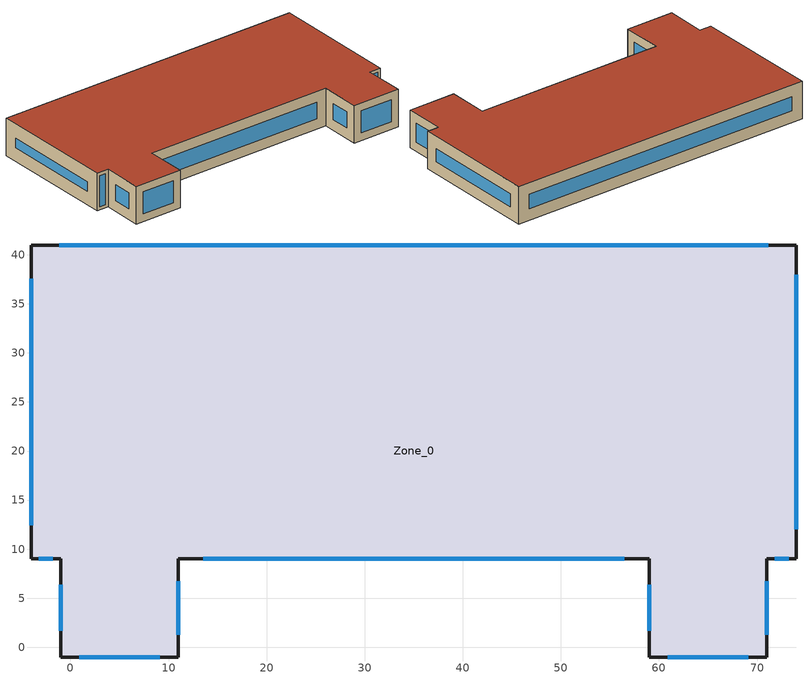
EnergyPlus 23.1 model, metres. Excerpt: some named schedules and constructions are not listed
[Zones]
Zone_0
 floor outside (90.1-2019 Nonresidential CZ 0 Exterior Floor (Mass)): 11,9 11,-1 -1,-1 -1,9 -4,9 -4,41 74,41 74,9 71,9 71,-1 59,-1 59,9 z6.95
 wall outside (90.1-2019 Nonresidential CZ 0 Exterior Wall (Mass)): 11,-1 11,9 59,9 59,-1 71,-1 71,9 74,9 74,41 -4,41 -4,9 -1,9 -1,-1 11,-1 z6.95:16.18
 window (90.1-2019 Nonresidential CZ 0 Glazing (Operable)): 11,1.26 11,6.75 / 71,1.26 71,6.75 z9.2:13.92; 0.91,-1 9.09,-1 / 60.91,-1 69.09,-1 z8.85:14.27; -1,6.35 -1,1.66 / 59,6.35 59,1.66 z9.6:13.53; -3.22,9 -1.78,9 / 71.78,9 73.22,9 z7.72:15.4; -4,37.56 -4,12.44 z10.39:12.74; 71.13,41 -1.13,41 z9.82:13.31; 74,12.03 74,37.98 z9.97:13.16; 13.55,9 56.45,9 z9.5:13.63
 roof outside (90.1-2019 Nonresidential CZ 0 Exterior Roof (Mass)): 11,9 59,9 59,-1 71,-1 71,9 74,9 74,41 -4,41 -4,9 -1,9 -1,-1 11,-1 z16.18
[Schedule:Day:Hourly]
f565ef0d-9253-4165-bc73-a4cb2191c647: Fraction, 1, 1, 1, 1, 1, 1, 1, 1, 0, 0, 0, 1, 1, 1, 1, 1, 1, 1, 0, 0, 0, 0, 0, 0
6c1591fb-b727-4a81-9c14-34e172c6d422: Fraction, 0, 0, 0, 0, 0, 1, 1, 1, 0, 0, 0, 1, 1, 1, 1, 1, 0, 0, 0, 0, 0, 0, 0, 0
e05c3134-d21a-4ef3-bb52-41a42894747b: Fraction, 1, 1, 1, 1, 1, 1, 1, 1, 1, 0, 0, 0, 0, 0, 0, 0, 0, 0, 1, 1, 1, 1, 1, 1
b1ee2b10-97b5-4a44-b33e-788c76004487: Fraction, 1, 1, 1, 1, 1, 1, 1, 1, 0, 0, 0, 1, 1, 1, 1, 0, 0, 0, 1, 1, 1, 1, 1, 1
50930d55-db45-44f3-91a0-903dfb838027: Fraction, 1, 1, 1, 1, 1, 1, 1, 0, 0, 0, 1, 1, 1, 0, 0, 0, 0, 1, 1, 1, 1, 1, 1, 1
63d45c91-9c4d-4017-aa15-b278d0a68397: Fraction, 1, 1, 1, 1, 1, 1, 1, 1, 0, 0, 1, 1, 1, 1, 1, 1, 1, 0, 0, 0, 0, 0, 0, 1
f657c37f-c7ef-4a7c-9cbf-2dbef71e2286: Fraction, 1, 1, 1, 1, 0, 1, 1, 0, 0, 0, 0, 1, 1, 1, 1, 1, 0, 0, 0, 0, 0, 0, 0, 0
654e53c9-ef5a-4d06-80de-5ed0fac30fc8: Fraction, 0, 0, 0, 0, 0, 1, 1, 1, 0, 0, 0, 0, 0, 1, 0, 0, 0, 0, 0, 0, 0, 0, 0, 0
48b8b4b8-d41b-46d4-a34d-1695013192bd: Fraction, 1, 1, 1, 1, 1, 1, 1, 1, 0, 0, 1, 1, 1, 1, 0, 0, 0, 0, 0, 0, 0, 0, 0, 0
48933bec-7440-4121-9e30-bd61c2ea299a: Fraction, 0, 0, 0, 0, 0, 0, 0, 1, 0, 0, 0, 0, 0, 1, 0, 0, 0, 0, 0, 0, 0, 0, 1, 1
68e70384-e45b-43a9-a079-12ac8a6078dc: Fraction, 1, 1, 1, 1, 1, 1, 1, 1, 0, 0, 0, 1, 0, 0, 0, 0, 0, 0, 0, 0, 0, 1, 1, 1
1c3dd54f-93cb-46f4-bc3f-609e5d2ec35d: Fraction, 1, 1, 1, 1, 1, 1, 1, 1, 0, 0, 0, 0, 1, 1, 1, 0, 0, 0, 0, 0, 0, 0, 1, 1
3a6d8784-3179-4155-895d-84ddcc08dbb9: Fraction, 1, 1, 1, 1, 1, 1, 1, 1, 1, 0, 0, 0, 0, 0, 0, 0, 1, 1, 1, 1, 1, 1, 1, 1
504f58b6-d343-4186-a10d-8c975ae2f8c8: Fraction, 1, 1, 1, 1, 1, 1, 1, 1, 1, 0, 0, 0, 1, 1, 0, 0, 0, 0, 0, 1, 1, 1, 1, 1
d4260209-2d91-4df1-a361-eb3107c834e3: Fraction, 1, 1, 1, 1, 1, 1, 1, 1, 0, 1, 0, 0, 1, 1, 1, 1, 1, 1, 1, 1, 1, 1, 1, 1
19440789-3629-44ff-87df-2e18e409075d: Fraction, 1, 1, 1, 1, 1, 1, 1, 1, 0, 0, 1, 0, 0, 0, 0, 0, 0, 0, 1, 1, 1, 1, 1, 1
d2bf6ee1-a8dd-43f7-8c15-5982fb35d272: Fraction, 1, 1, 1, 1, 1, 1, 1, 1, 1, 0, 0, 0, 0, 1, 0, 0, 0, 0, 1, 1, 1, 1, 1, 1
c218dcd6-5607-4057-8269-96d78ea22802: Fraction, 1, 1, 1, 1, 1, 1, 1, 1, 1, 0, 0, 0, 1, 0, 0, 0, 0, 0, 0, 0, 0, 0, 0, 1
3250dd1b-671d-4a4b-93b5-5393de1d9873: Fraction, 1, 1, 1, 1, 1, 1, 1, 1, 1, 0, 0, 0, 1, 1, 1, 1, 0, 1, 1, 1, 1, 1, 1, 1
bbff190a-ece2-46e7-8212-9ff89c787a26: Fraction, 1, 1, 1, 1, 1, 1, 1, 1, 0, 0, 1, 1, 0, 0, 0, 0, 1, 1, 1, 1, 1, 1, 1, 1
8b29c401-e019-4859-a822-09ba5c01e809: Fraction, 1, 1, 1, 1, 1, 1, 1, 1, 0, 0, 0, 0, 1, 1, 1, 1, 1, 1, 1, 1, 1, 1, 1, 1
0cc2b307-3a21-4faa-bac9-05ff1de2b025: Fraction, 1, 1, 1, 1, 1, 1, 1, 1, 0, 0, 0, 0, 0, 0, 0, 1, 1, 1, 1, 1, 1, 1, 1, 1
2504db4d-ec47-4976-b26e-b92718e11252: Fraction, 1, 1, 1, 1, 1, 1, 1, 1, 1, 1, 1, 1, 1, 1, 1, 0, 0, 0, 1, 1, 1, 1, 1, 1
78409a4d-393c-4917-8049-f13367a14704: Fraction, 1, 1, 1, 1, 1, 1, 1, 1, 0, 1, 1, 1, 1, 1, 1, 1, 1, 1, 1, 1, 1, 1, 1, 1
c6258021-eae8-48db-b084-f2208accb020: Fraction, 1, 1, 1, 1, 1, 1, 1, 1, 1, 0, 0, 0, 0, 0, 0, 0, 1, 1, 0, 0, 0, 0, 1, 1
4131041f-0297-4f97-a267-eae92f846812: Fraction, 1, 1, 1, 1, 1, 1, 1, 1, 1, 0, 0, 0, 0, 0, 0, 0, 0, 0, 0, 1, 1, 1, 1, 1
cb74fe1c-3b85-4206-a976-94d5104ca68f: Fraction, 1, 1, 1, 1, 1, 1, 1, 0, 0, 0, 1, 1, 1, 1, 1, 1, 1, 0, 0, 0, 0, 0, 0, 0
7f9db774-8451-4b08-96f6-c676d16d3e27: Fraction, 0, 1, 1, 1, 1, 1, 1, 1, 0, 0, 1, 0, 1, 1, 1, 0, 0, 0, 0, 0, 0, 0, 0, 1
aa50f429-5ad5-49ca-86a0-6c958af6f07e: Fraction, 1, 1, 1, 1, 1, 1, 1, 1, 0, 0, 0, 1, 1, 1, 0, 0, 0, 1, 1, 1, 1, 1, 1, 1
938641ea-acc0-4fed-a776-22709397ec07: Fraction, 1, 1, 1, 1, 1, 1, 1, 1, 1, 0, 0, 0, 0, 0, 0, 0, 0, 0, 0, 0, 0, 1, 1, 1
2e0fd5a5-5db0-41ab-a151-34737b4fe66c: Fraction, 1, 1, 1, 1, 1, 1, 1, 1, 0, 0, 1, 1, 1, 1, 1, 1, 1, 1, 0, 0, 0, 0, 1, 1
c00d6d8d-1cd0-4d95-81cd-4990dc3a5f61: Fraction, 1, 1, 1, 1, 1, 1, 1, 1, 0, 0, 1, 0, 0, 0, 1, 1, 1, 1, 1, 1, 1, 1, 1, 1
11229d85-04fb-4c86-a026-cd918e5b6661: Fraction, 1, 1, 1, 1, 1, 1, 1, 1, 0, 0, 0, 0, 0, 0, 0, 0, 0, 1, 1, 1, 1, 1, 1, 1
c3b8f4d7-17ac-4835-9c22-2c8b433126d6: Fraction, 1, 1, 1, 1, 1, 1, 1, 1, 0, 0, 0, 1, 1, 0, 0, 0, 0, 0, 0, 0, 1, 1, 1, 1
6ac5004c-a196-4247-b586-3d45074b7989: Fraction, 1, 1, 1, 1, 1, 1, 1, 1, 0, 0, 1, 1, 1, 1, 0, 0, 1, 0, 0, 0, 0, 1, 1, 1
27d45de7-f747-4f20-9f79-406185338a7f: Fraction, 1, 1, 1, 1, 1, 1, 1, 1, 1, 0, 1, 1, 1, 1, 1, 1, 1, 0, 0, 0, 0, 0, 1, 1
da86e085-9df2-4bee-84fc-3ce7d9ffb846: Fraction, 1, 1, 1, 1, 1, 1, 1, 1, 0, 0, 1, 1, 1, 0, 1, 1, 0, 0, 1, 1, 1, 1, 1, 1
2786eb92-8934-431e-96ec-ae64fd514237: Fraction, 1, 1, 1, 1, 1, 1, 1, 1, 1, 0, 0, 0, 0, 1, 0, 0, 0, 0, 0, 0, 0, 1, 1, 1
655595ec-4dd7-4b84-91c5-c3bfafc02284: Fraction, 1, 1, 1, 1, 1, 1, 1, 1, 0, 0, 0, 1, 1, 1, 1, 0, 0, 0, 0, 0, 0, 0, 0, 0
77c16da8-82f2-47f0-a2a2-ea2e37a7fcfc: Fraction, 0, 1, 1, 1, 1, 1, 1, 0, 0, 0, 1, 1, 1, 1, 0, 0, 0, 0, 0, 0, 1, 1, 1, 0
1483aefd-79f3-48a4-8e43-a939b51c9838: Fraction, 0, 0, 0, 0, 0, 0, 0, 0, 0, 0, 0, 1, 1, 0, 0, 1, 0, 0, 0, 0, 0, 0, 0, 0
7ef22f0f-6daf-4f42-99bf-2f445c7cde06: Fraction, 0, 0, 0, 0, 0, 0, 0, 0, 0, 0, 0, 1, 1, 1, 1, 0, 0, 0, 0, 0, 0, 0, 0, 0
df26f97d-4f34-4c8e-a4db-2e43b0892dfe: Fraction, 0, 0, 0, 0, 0, 0, 0, 0, 0, 0, 0, 1, 0, 0, 0, 0, 0, 0, 0, 0, 0, 0, 0, 0
04df078a-cda5-4c5e-aae5-b2551022b4eb: Fraction, 0, 0, 0, 0, 1, 0, 0, 0, 0, 0, 0, 1, 1, 1, 0, 0, 0, 0, 0, 0, 0, 0, 0, 0
b62502ca-4a37-420b-9573-f6bc377d5974: Fraction, 0, 0, 0, 0, 1, 0, 0, 0, 0, 0, 0, 1, 1, 1, 0, 1, 1, 1, 0, 0, 1, 1, 1, 1
1d55378b-a2f4-42ca-bc12-12f46c76febd: Fraction, 1, 1, 1, 1, 1, 1, 1, 1, 1, 1, 1, 1, 1, 1, 1, 1, 1, 1, 1, 1, 1, 1, 1, 1
c43ecd7d-27f3-4ffc-be0f-15d210856ab8: Fraction, 1, 1, 1, 0, 1, 1, 1, 1, 0, 1, 1, 1, 1, 1, 1, 1, 1, 1, 1, 1, 1, 1, 1, 1
4bfb4317-c0ea-4b0b-b6e4-5729b852dd9a: Fraction, 1, 1, 1, 1, 1, 1, 1, 1, 1, 0, 0, 0, 1, 1, 0, 0, 1, 1, 1, 1, 1, 1, 1, 1
38593f82-68d5-4829-94be-4ac79cc60b94: Fraction, 1, 1, 1, 1, 1, 1, 1, 1, 1, 0, 0, 1, 1, 0, 1, 0, 1, 1, 0, 1, 0, 0, 1, 0
ab8a180e-f3e3-41bd-8f08-044e31e0a6f8: Fraction, 0, 1, 1, 1, 1, 1, 1, 1, 1, 1, 1, 1, 1, 0, 0, 0, 0, 0, 0, 0, 1, 1, 1, 1
8ab7a43f-b02c-4e69-828e-4f760e91d917: Fraction, 1, 1, 1, 1, 1, 1, 1, 1, 1, 1, 1, 1, 0, 0, 0, 0, 0, 0, 0, 1, 1, 1, 1, 1
7baed07a-c11f-434f-9979-b0c2a931f68a: Fraction, 1, 1, 1, 1, 1, 1, 1, 1, 1, 1, 1, 1, 1, 1, 0, 1, 1, 1, 0, 1, 1, 1, 1, 1
29904455-7e7b-40e4-be42-695b9cf15f73: Fraction, 1, 1, 1, 1, 1, 1, 1, 1, 1, 0, 0, 0, 0, 0, 0, 0, 0, 0, 0, 0, 1, 1, 1, 1
209a7dd6-4d9f-465b-8b3a-2124965d70c5: Fraction, 1, 1, 1, 1, 1, 1, 1, 1, 0, 0, 0, 0, 1, 1, 1, 1, 0, 0, 0, 0, 0, 0, 1, 0
03f189da-97e3-44e6-a6cf-ea58238a3add: Fraction, 1, 1, 1, 1, 1, 1, 1, 1, 1, 1, 0, 1, 1, 1, 1, 0, 0, 0, 0, 0, 1, 1, 1, 0
ebd8c654-3b48-4cc6-b770-0960c1f197a6: Fraction, 1, 1, 1, 1, 1, 1, 1, 1, 1, 0, 0, 0, 0, 1, 1, 1, 1, 1, 1, 1, 1, 1, 1, 1
fea2679e-cf44-4f4d-9168-a968c51935f4: Fraction, 1, 1, 1, 1, 1, 1, 1, 1, 1, 1, 0, 0, 0, 0, 0, 0, 0, 1, 0, 1, 1, 1, 1, 1
f1a59f8d-f1ec-4673-9b1e-6ef71abbf46f: Fraction, 1, 1, 1, 1, 1, 1, 1, 1, 0, 0, 0, 0, 0, 0, 0, 0, 0, 0, 0, 1, 1, 1, 1, 1
59f0f821-665a-4980-8e26-d804a8d5a8b7: Fraction, 1, 1, 1, 1, 1, 1, 1, 1, 0, 0, 0, 0, 1, 0, 1, 0, 1, 1, 1, 1, 0, 1, 1, 1
dce8091e-2065-4c2a-9973-95f36cc3e64a: Fraction, 1, 1, 1, 1, 1, 1, 1, 1, 0, 0, 0, 0, 1, 0, 0, 0, 0, 0, 0, 0, 0, 1, 1, 1
4ca53073-5e29-49fc-bc9f-4a5ac59f5b40: Fraction, 1, 1, 1, 1, 1, 1, 1, 1, 0, 0, 0, 1, 0, 1, 1, 0, 0, 0, 0, 0, 0, 0, 0, 1
1a0e4da1-3949-4a59-9020-06c0ac6a1a0c: Fraction, 1, 1, 0, 0, 1, 1, 0, 1, 0, 0, 0, 0, 1, 0, 0, 0, 0, 0, 0, 0, 0, 0, 0, 0
e7e16da7-1b97-42f7-b773-c0f2fe0e1614: Fraction, 0, 0, 1, 0, 0, 0, 1, 0, 0, 0, 0, 0, 0, 1, 1, 0, 0, 0, 0, 0, 0, 0, 0, 0
a9f1628c-6bdf-4065-9975-a57586c03405: Fraction, 0, 0, 0, 0, 0, 0, 0, 0, 0, 0, 0, 1, 1, 1, 1, 1, 0, 0, 0, 0, 0, 0, 1, 0
3dbe557a-a343-40eb-86f2-1cbf2b142bdd: Fraction, 1, 1, 0, 0, 1, 0, 0, 1, 0, 0, 0, 1, 1, 1, 1, 0, 0, 0, 0, 0, 0, 0, 0, 0
9c5fbf29-0cae-42d3-b768-cd588aed6242: Fraction, 0, 1, 0, 1, 1, 1, 1, 1, 0, 0, 0, 1, 1, 1, 1, 1, 0, 0, 0, 0, 0, 0, 0, 0
e8776a0b-baa5-47ef-9a8f-34cf1cef9b70: Fraction, 0, 1, 1, 1, 1, 1, 1, 1, 0, 0, 0, 0, 1, 1, 1, 1, 0, 0, 0, 0, 0, 0, 0, 0
124d2533-4843-412c-93cd-649029f52cb8: Fraction, 0, 0, 0, 1, 1, 0, 0, 1, 0, 0, 0, 1, 1, 1, 1, 1, 0, 0, 0, 0, 0, 0, 0, 0
ca6791fe-bffd-4690-85aa-bd1985264cc3: Fraction, 0, 1, 1, 1, 1, 0, 0, 1, 0, 0, 0, 0, 0, 0, 0, 0, 0, 0, 0, 0, 0, 0, 1, 1
1b226174-1cf4-4f4f-a8ed-c07eb03c063f: Fraction, 0, 0, 0, 0, 0, 0, 0, 0, 1, 1, 1, 0, 0, 0, 0, 0, 0, 0, 1, 1, 1, 1, 1, 1
e91ab2f4-8ba7-4314-8082-44f61afa22a1: Fraction, 1, 1, 1, 1, 1, 1, 1, 1, 1, 1, 0, 0, 0, 0, 0, 0, 0, 0, 1, 1, 1, 1, 1, 1
a859894a-9f59-430b-bb74-f2d337386694: Fraction, 1, 1, 1, 1, 1, 1, 1, 1, 1, 1, 1, 1, 0, 0, 0, 0, 0, 0, 1, 1, 1, 1, 1, 1
4a9a05c5-7749-46f0-96c6-7aae07c165dd: Fraction, 1, 1, 1, 0, 0, 0, 0, 0, 1, 1, 0, 0, 0, 0, 0, 0, 0, 1, 1, 1, 1, 1, 1, 1
376d1ea5-d99b-48f5-b595-463ad1defb16: Fraction, 0, 0, 0, 0, 1, 1, 1, 1, 1, 1, 1, 0, 0, 1, 0, 0, 0, 0, 0, 1, 1, 1, 1, 1
2624f231-bdd4-45cc-a4a0-21ce9ea56b05: Fraction, 1, 1, 1, 1, 0, 0, 0, 0, 0, 1, 0, 0, 0, 1, 0, 0, 0, 1, 1, 1, 1, 1, 1, 1
98e84a07-8b86-49fa-adc5-8a7f99758831: Fraction, 1, 0, 0, 0, 0, 0, 0, 0, 1, 1, 1, 0, 0, 0, 0, 0, 1, 1, 1, 1, 1, 1, 1, 1
4136352a-8452-484a-ac7d-f84dacfa61e6: Fraction, 1, 1, 1, 1, 1, 1, 1, 1, 1, 1, 1, 0, 0, 1, 0, 0, 0, 0, 1, 1, 1, 1, 1, 1
853779ea-5622-4120-b682-67f075836bf8: Fraction, 1, 1, 1, 1, 1, 1, 1, 1, 1, 0, 1, 0, 0, 0, 0, 0, 0, 0, 1, 1, 1, 1, 1, 1
19b33699-5764-4346-99ce-e98103927869: Fraction, 1, 1, 1, 1, 1, 1, 1, 1, 1, 1, 0, 0, 0, 1, 0, 0, 0, 0, 1, 1, 1, 1, 1, 1
a72947f7-e7fb-4bac-9412-f72938c55d15: Fraction, 1, 1, 1, 1, 1, 1, 0, 0, 0, 1, 0, 1, 1, 1, 1, 1, 1, 1, 1, 0, 1, 1, 1, 1
4a47ef3f-cb01-4b34-8547-28d638bab781: Fraction, 0, 1, 1, 1, 0, 1, 1, 1, 1, 1, 0, 0, 1, 0, 0, 0, 0, 1, 1, 1, 1, 1, 1, 1
b0cf977b-beb6-4efa-ab09-a262d205d9e3: Fraction, 1, 1, 1, 1, 1, 1, 1, 1, 1, 0, 0, 0, 1, 1, 0, 0, 0, 0, 1, 1, 1, 1, 1, 1
682c5072-94e8-4d20-862e-e77052b93b76: Fraction, 1, 1, 1, 1, 1, 1, 1, 1, 1, 0, 0, 0, 1, 1, 0, 0, 0, 1, 1, 1, 1, 1, 1, 1
bfe68927-2357-455c-9fd6-5789b7e85162: Fraction, 1, 1, 1, 1, 0, 1, 1, 1, 1, 1, 0, 0, 0, 0, 0, 0, 0, 0, 1, 1, 1, 1, 0, 1
560d3eb1-2346-46b6-9c11-b66ba861b168: Fraction, 1, 0, 0, 0, 0, 0, 0, 1, 1, 1, 0, 0, 0, 1, 1, 1, 1, 1, 0, 0, 0, 0, 0, 0
fb92ba7b-aa69-40e3-8132-2c7a21ed3d0d: Fraction, 0, 0, 0, 0, 0, 0, 1, 1, 1, 1, 0, 0, 0, 1, 0, 0, 0, 0, 1, 1, 1, 1, 1, 1
b03f99d6-e8b0-41ad-97ef-c99f6c80a863: Fraction, 1, 0, 0, 0, 0, 0, 0, 0, 1, 1, 1, 1, 1, 1, 0, 0, 1, 1, 1, 1, 1, 1, 1, 1
edfc1b81-1e64-4bf5-bb76-aecfe56937f5: Fraction, 0, 1, 0, 0, 0, 0, 0, 0, 1, 1, 0, 0, 0, 0, 0, 0, 0, 0, 0, 0, 0, 0, 0, 0
a3f4d6c6-a3f0-4c2a-81ce-99076cbfa969: Fraction, 0, 0, 0, 0, 0, 0, 0, 0, 0, 0, 1, 1, 0, 1, 1, 1, 1, 1, 1, 1, 1, 1, 1, 0
f51e4858-cd65-44a1-a940-04fa2a1aac29: Fraction, 0, 0, 0, 0, 0, 0, 0, 0, 1, 1, 1, 1, 1, 1, 0, 0, 1, 1, 1, 1, 0, 1, 1, 0
a971a549-d234-485d-8b65-032e4a779263: Fraction, 0, 0, 0, 0, 0, 0, 0, 0, 1, 1, 1, 1, 1, 1, 0, 0, 1, 1, 1, 1, 1, 1, 1, 1
660ed584-0a56-45c7-bd07-30e6ff59a055: Fraction, 1, 0, 1, 0, 0, 0, 0, 0, 1, 1, 1, 0, 0, 0, 1, 1, 1, 1, 1, 1, 1, 1, 1, 1
83deb8c1-66e2-4ca4-9bf9-2092dcf5486d: Fraction, 1, 0, 0, 0, 0, 0, 0, 0, 0, 1, 1, 0, 0, 0, 0, 0, 0, 1, 1, 1, 1, 1, 1, 1
bc6d52d0-2840-4034-9e92-61b43c8a65ff: Fraction, 1, 1, 1, 0, 0, 0, 0, 0, 1, 1, 1, 0, 0, 0, 0, 0, 0, 0, 0, 1, 1, 1, 1, 1
52146f1a-e052-4936-ba61-482911509776: Fraction, 1, 1, 1, 0, 0, 0, 0, 0, 1, 1, 0, 0, 0, 1, 0, 0, 0, 1, 0, 0, 0, 0, 0, 0
a03d0766-f722-4938-926b-dd60e6b40553: Fraction, 0, 1, 0, 0, 0, 0, 0, 0, 1, 1, 1, 1, 0, 1, 0, 1, 1, 1, 1, 1, 1, 1, 1, 1
4d3044ee-e6a8-46f8-ae34-d3a2a5be2730: Fraction, 1, 1, 1, 1, 1, 1, 1, 1, 1, 1, 1, 1, 1, 0, 0, 0, 1, 1, 1, 1, 1, 1, 1, 1
eeec1e21-e823-40fe-ae99-66617976115f: Fraction, 1, 1, 1, 1, 0, 1, 1, 1, 1, 1, 1, 0, 0, 0, 0, 0, 0, 1, 1, 1, 1, 1, 1, 1
59a1056e-86a5-4484-9fc3-a1858e971446: Fraction, 1, 1, 1, 1, 0, 1, 1, 1, 1, 0, 0, 1, 1, 0, 0, 0, 0, 0, 0, 0, 0, 0, 0, 0
60020448-7e8a-4ebe-830f-6cff8c5a238c: Fraction, 0, 0, 0, 0, 0, 0, 0, 0, 0, 1, 1, 0, 1, 0, 0, 0, 0, 0, 0, 1, 1, 1, 1, 0
55cdb07f-0d32-4201-a959-6c3436e8f111: Fraction, 0, 0, 0, 0, 0, 0, 0, 0, 1, 1, 1, 1, 1, 1, 0, 0, 0, 1, 1, 1, 1, 1, 1, 1
014c0ebd-4974-4dcf-bc1f-519e80afef59: Fraction, 1, 1, 0, 1, 1, 1, 1, 0, 1, 1, 1, 1, 1, 0, 0, 0, 0, 1, 1, 1, 1, 1, 0, 1
7696fcff-17ca-4f66-b70a-67848673c8aa: Fraction, 1, 1, 0, 0, 0, 0, 0, 0, 1, 1, 1, 0, 0, 0, 0, 0, 0, 0, 1, 1, 1, 1, 1, 1
f4ea0c3e-0bd9-4df8-b921-41f368c5834e: Fraction, 1, 1, 0, 0, 0, 0, 0, 0, 1, 1, 0, 0, 0, 0, 0, 0, 0, 0, 0, 1, 1, 1, 1, 1
68c3fd38-7719-4f05-9de7-3bd1f8f9f59d: Fraction, 1, 1, 0, 0, 0, 0, 0, 0, 1, 0, 0, 0, 0, 0, 0, 0, 0, 0, 1, 1, 1, 1, 1, 1
c1158761-9150-4a98-baf7-fd3cc4000713: Fraction, 1, 1, 0, 0, 0, 0, 0, 0, 1, 1, 0, 0, 0, 0, 0, 0, 0, 0, 1, 1, 1, 1, 1, 1
b2dce1fc-bb2c-4d36-9fdc-703dfc7bf668: Fraction, 1, 1, 0, 0, 0, 0, 0, 0, 1, 0, 1, 0, 0, 0, 0, 0, 0, 0, 1, 1, 1, 1, 1, 1
97875cf7-66a3-43de-883c-b9d30648450f: Fraction, 1, 1, 1, 1, 1, 1, 1, 1, 1, 1, 1, 0, 0, 0, 0, 0, 0, 0, 1, 1, 1, 1, 1, 1
53c7612a-0712-474b-b3a6-5e3abaf94155: Fraction, 1, 1, 1, 1, 1, 1, 1, 1, 1, 0, 0, 0, 0, 0, 0, 0, 0, 1, 1, 1, 1, 1, 1, 1
2fd17a55-6890-4c8c-84d5-3d394285bdfd: Fraction, 1, 0, 0, 0, 0, 0, 0, 0, 0, 0, 0, 0, 1, 1, 1, 0, 0, 1, 1, 1, 1, 1, 1, 1
cd62df88-1afb-44fa-ab20-428688e09831: Fraction, 1, 0, 1, 0, 0, 0, 0, 0, 0, 1, 1, 1, 0, 0, 0, 0, 0, 1, 1, 1, 1, 1, 1, 0
eb702e26-5355-4c9e-afc2-243d1086503c: Fraction, 1, 1, 1, 0, 0, 0, 1, 0, 1, 1, 1, 0, 1, 1, 1, 1, 1, 1, 1, 1, 1, 1, 1, 1
c277c223-b9f0-4f8c-b77f-87463e9ff1e5: Fraction, 0, 0, 0, 0, 0, 0, 0, 0, 1, 1, 1, 0, 0, 1, 1, 1, 1, 1, 1, 1, 1, 1, 1, 1
564efc61-ccf3-41ff-a5d3-d164ed0b1643: Fraction, 1, 1, 1, 1, 1, 1, 0, 0, 1, 1, 1, 1, 0, 0, 0, 1, 1, 1, 1, 1, 1, 1, 1, 1
4ca40232-d0fd-4881-8896-5dee96181782: Fraction, 1, 1, 0, 0, 0, 0, 0, 0, 1, 1, 1, 1, 0, 0, 0, 0, 1, 1, 1, 1, 1, 1, 1, 1
306e1546-afd0-467f-8ab6-a751e8eb70ec: Fraction, 1, 1, 1, 0, 0, 0, 1, 1, 1, 1, 1, 0, 0, 0, 0, 0, 0, 0, 1, 1, 1, 1, 1, 1
5c993010-9ba3-4e45-972a-9b28ca24b82d: Fraction, 1, 1, 1, 0, 0, 0, 1, 1, 1, 1, 0, 0, 0, 0, 0, 0, 0, 0, 0, 1, 1, 1, 1, 1
b5f13041-5f3e-44e0-8dd5-d4ff37b9df3b: Fraction, 1, 1, 1, 1, 1, 0, 0, 1, 1, 1, 1, 1, 1, 1, 1, 1, 1, 1, 1, 1, 1, 1, 1, 1
cfa7ff62-b8a4-4685-8d4f-43aeb83a528c: Fraction, 1, 1, 1, 1, 1, 1, 1, 1, 1, 1, 1, 1, 0, 1, 0, 0, 0, 0, 1, 1, 1, 1, 1, 1
6ee471dc-f2f2-48d9-b680-43d615e3b505: Fraction, 1, 1, 1, 1, 1, 0, 0, 0, 1, 1, 1, 0, 0, 0, 0, 0, 1, 1, 1, 1, 1, 1, 1, 1
c2ceb722-7b07-472b-9c5d-8ddede5b1cdf: Fraction, 1, 1, 1, 1, 1, 1, 1, 1, 1, 0, 1, 0, 0, 0, 1, 0, 1, 1, 1, 1, 1, 1, 1, 1
ed74415e-5c60-40a8-a0f0-d83b7d253a1a: Fraction, 1, 1, 1, 1, 0, 1, 0, 1, 1, 1, 0, 0, 0, 1, 0, 0, 0, 1, 1, 1, 0, 0, 0, 0
c89737a9-77f1-4ee4-83d4-f9a37971aaed: Fraction, 0, 0, 1, 1, 0, 0, 0, 0, 1, 1, 1, 1, 1, 1, 1, 1, 1, 1, 1, 1, 1, 1, 1, 1
7e1cf4b9-9225-475a-8b48-e5e563289a99: Fraction, 1, 1, 1, 1, 1, 0, 1, 0, 1, 1, 1, 0, 0, 0, 0, 0, 1, 1, 1, 0, 0, 0, 0, 0
7aff3b41-ae39-4abb-915a-faf5473e55ff: Fraction, 0, 0, 0, 1, 1, 0, 0, 0, 1, 1, 1, 1, 1, 1, 1, 1, 1, 1, 1, 1, 1, 1, 1, 1
2d8f3573-0faf-4683-a431-3177b0a1b300: Fraction, 1, 1, 1, 1, 0, 1, 0, 0, 0, 1, 1, 1, 0, 1, 1, 1, 1, 1, 1, 1, 1, 1, 1, 1
85731609-9e8c-4dbe-afbf-389a150abf4b: Fraction, 1, 1, 1, 0, 1, 1, 1, 1, 1, 1, 1, 0, 0, 1, 0, 0, 1, 0, 1, 1, 1, 1, 1, 1
7985ee90-d46c-4a37-b679-70b0a9e8f1c3: Fraction, 1, 1, 1, 1, 1, 1, 1, 1, 1, 1, 1, 0, 0, 1, 1, 1, 1, 1, 1, 1, 1, 1, 1, 0
03769da2-1e28-4970-bb96-b90db4ab8d8d: Fraction, 0, 1, 0, 0, 0, 0, 0, 0, 1, 1, 1, 0, 0, 0, 0, 0, 1, 1, 1, 1, 1, 1, 1, 1
c2cab016-fa3c-41ac-bd8d-3cacf7ea332a: Fraction, 1, 0, 0, 0, 0, 0, 0, 0, 1, 1, 0, 1, 1, 1, 0, 1, 1, 1, 1, 1, 0, 0, 0, 0
2acc76d4-bb3a-409b-ae13-9ef7f78a7962: Fraction, 0, 0, 0, 1, 0, 1, 1, 1, 1, 1, 1, 1, 0, 0, 0, 0, 1, 0, 1, 1, 1, 1, 1, 1
113ce883-fbef-4164-8d23-23ba3054d300: Fraction, 1, 1, 1, 1, 1, 1, 0, 0, 1, 1, 1, 0, 0, 1, 1, 1, 1, 1, 1, 1, 1, 1, 1, 1
55f8eb47-4238-4a91-8bd7-2a9bad35dbf7: Fraction, 1, 0, 0, 0, 0, 0, 1, 0, 0, 0, 0, 1, 1, 1, 1, 1, 1, 1, 1, 1, 1, 1, 1, 1
[Schedule:Week:Daily]
CoolAvail_Zone_0_42: 50930d55-db45-44f3-91a0-903dfb838027, 63d45c91-9c4d-4017-aa15-b278d0a68397, f657c37f-c7ef-4a7c-9cbf-2dbef71e2286, 654e53c9-ef5a-4d06-80de-5ed0fac30fc8, 48b8b4b8-d41b-46d4-a34d-1695013192bd, 48933bec-7440-4121-9e30-bd61c2ea299a, 68e70384-e45b-43a9-a079-12ac8a6078dc, 50930d55-db45-44f3-91a0-903dfb838027, 50930d55-db45-44f3-91a0-903dfb838027, 50930d55-db45-44f3-91a0-903dfb838027, 50930d55-db45-44f3-91a0-903dfb838027, 50930d55-db45-44f3-91a0-903dfb838027
CoolAvail_Zone_0_43: 1c3dd54f-93cb-46f4-bc3f-609e5d2ec35d, 3a6d8784-3179-4155-895d-84ddcc08dbb9, 504f58b6-d343-4186-a10d-8c975ae2f8c8, d4260209-2d91-4df1-a361-eb3107c834e3, 19440789-3629-44ff-87df-2e18e409075d, d2bf6ee1-a8dd-43f7-8c15-5982fb35d272, c218dcd6-5607-4057-8269-96d78ea22802, 1c3dd54f-93cb-46f4-bc3f-609e5d2ec35d, 1c3dd54f-93cb-46f4-bc3f-609e5d2ec35d, 1c3dd54f-93cb-46f4-bc3f-609e5d2ec35d, 1c3dd54f-93cb-46f4-bc3f-609e5d2ec35d, 1c3dd54f-93cb-46f4-bc3f-609e5d2ec35d
CoolAvail_Zone_0_44: 3250dd1b-671d-4a4b-93b5-5393de1d9873, bbff190a-ece2-46e7-8212-9ff89c787a26, 8b29c401-e019-4859-a822-09ba5c01e809, 0cc2b307-3a21-4faa-bac9-05ff1de2b025, 2504db4d-ec47-4976-b26e-b92718e11252, 78409a4d-393c-4917-8049-f13367a14704, c6258021-eae8-48db-b084-f2208accb020, 3250dd1b-671d-4a4b-93b5-5393de1d9873, 3250dd1b-671d-4a4b-93b5-5393de1d9873, 3250dd1b-671d-4a4b-93b5-5393de1d9873, 3250dd1b-671d-4a4b-93b5-5393de1d9873, 3250dd1b-671d-4a4b-93b5-5393de1d9873
CoolAvail_Zone_0_45: 4131041f-0297-4f97-a267-eae92f846812, f565ef0d-9253-4165-bc73-a4cb2191c647, cb74fe1c-3b85-4206-a976-94d5104ca68f, 7f9db774-8451-4b08-96f6-c676d16d3e27, e05c3134-d21a-4ef3-bb52-41a42894747b, aa50f429-5ad5-49ca-86a0-6c958af6f07e, 4131041f-0297-4f97-a267-eae92f846812, 4131041f-0297-4f97-a267-eae92f846812, 4131041f-0297-4f97-a267-eae92f846812, 4131041f-0297-4f97-a267-eae92f846812, 4131041f-0297-4f97-a267-eae92f846812, 4131041f-0297-4f97-a267-eae92f846812
CoolAvail_Zone_0_46: 938641ea-acc0-4fed-a776-22709397ec07, 63d45c91-9c4d-4017-aa15-b278d0a68397, 2e0fd5a5-5db0-41ab-a151-34737b4fe66c, c00d6d8d-1cd0-4d95-81cd-4990dc3a5f61, 11229d85-04fb-4c86-a026-cd918e5b6661, c3b8f4d7-17ac-4835-9c22-2c8b433126d6, 6ac5004c-a196-4247-b586-3d45074b7989, 938641ea-acc0-4fed-a776-22709397ec07, 938641ea-acc0-4fed-a776-22709397ec07, 938641ea-acc0-4fed-a776-22709397ec07, 938641ea-acc0-4fed-a776-22709397ec07, 938641ea-acc0-4fed-a776-22709397ec07
CoolAvail_Zone_0_47: 27d45de7-f747-4f20-9f79-406185338a7f, da86e085-9df2-4bee-84fc-3ce7d9ffb846, 2786eb92-8934-431e-96ec-ae64fd514237, 655595ec-4dd7-4b84-91c5-c3bfafc02284, 77c16da8-82f2-47f0-a2a2-ea2e37a7fcfc, 1483aefd-79f3-48a4-8e43-a939b51c9838, 7ef22f0f-6daf-4f42-99bf-2f445c7cde06, 27d45de7-f747-4f20-9f79-406185338a7f, 27d45de7-f747-4f20-9f79-406185338a7f, 27d45de7-f747-4f20-9f79-406185338a7f, 27d45de7-f747-4f20-9f79-406185338a7f, 27d45de7-f747-4f20-9f79-406185338a7f
CoolAvail_Zone_0_48: df26f97d-4f34-4c8e-a4db-2e43b0892dfe, 04df078a-cda5-4c5e-aae5-b2551022b4eb, b62502ca-4a37-420b-9573-f6bc377d5974, 1d55378b-a2f4-42ca-bc12-12f46c76febd, c43ecd7d-27f3-4ffc-be0f-15d210856ab8, 4bfb4317-c0ea-4b0b-b6e4-5729b852dd9a, 38593f82-68d5-4829-94be-4ac79cc60b94, df26f97d-4f34-4c8e-a4db-2e43b0892dfe, df26f97d-4f34-4c8e-a4db-2e43b0892dfe, df26f97d-4f34-4c8e-a4db-2e43b0892dfe, df26f97d-4f34-4c8e-a4db-2e43b0892dfe, df26f97d-4f34-4c8e-a4db-2e43b0892dfe
CoolAvail_Zone_0_49: ab8a180e-f3e3-41bd-8f08-044e31e0a6f8, 8ab7a43f-b02c-4e69-828e-4f760e91d917, 7baed07a-c11f-434f-9979-b0c2a931f68a, 29904455-7e7b-40e4-be42-695b9cf15f73, 209a7dd6-4d9f-465b-8b3a-2124965d70c5, 03f189da-97e3-44e6-a6cf-ea58238a3add, ebd8c654-3b48-4cc6-b770-0960c1f197a6, ab8a180e-f3e3-41bd-8f08-044e31e0a6f8, ab8a180e-f3e3-41bd-8f08-044e31e0a6f8, ab8a180e-f3e3-41bd-8f08-044e31e0a6f8, ab8a180e-f3e3-41bd-8f08-044e31e0a6f8, ab8a180e-f3e3-41bd-8f08-044e31e0a6f8
CoolAvail_Zone_0_50: fea2679e-cf44-4f4d-9168-a968c51935f4, b1ee2b10-97b5-4a44-b33e-788c76004487, f1a59f8d-f1ec-4673-9b1e-6ef71abbf46f, 59f0f821-665a-4980-8e26-d804a8d5a8b7, dce8091e-2065-4c2a-9973-95f36cc3e64a, 4ca53073-5e29-49fc-bc9f-4a5ac59f5b40, 1a0e4da1-3949-4a59-9020-06c0ac6a1a0c, fea2679e-cf44-4f4d-9168-a968c51935f4, fea2679e-cf44-4f4d-9168-a968c51935f4, fea2679e-cf44-4f4d-9168-a968c51935f4, fea2679e-cf44-4f4d-9168-a968c51935f4, fea2679e-cf44-4f4d-9168-a968c51935f4
CoolAvail_Zone_0_51: e7e16da7-1b97-42f7-b773-c0f2fe0e1614, a9f1628c-6bdf-4065-9975-a57586c03405, 3dbe557a-a343-40eb-86f2-1cbf2b142bdd, 9c5fbf29-0cae-42d3-b768-cd588aed6242, e8776a0b-baa5-47ef-9a8f-34cf1cef9b70, 124d2533-4843-412c-93cd-649029f52cb8, 6c1591fb-b727-4a81-9c14-34e172c6d422, e7e16da7-1b97-42f7-b773-c0f2fe0e1614, e7e16da7-1b97-42f7-b773-c0f2fe0e1614, e7e16da7-1b97-42f7-b773-c0f2fe0e1614, e7e16da7-1b97-42f7-b773-c0f2fe0e1614, e7e16da7-1b97-42f7-b773-c0f2fe0e1614
CoolAvail_Zone_0_52: ca6791fe-bffd-4690-85aa-bd1985264cc3, ca6791fe-bffd-4690-85aa-bd1985264cc3, ca6791fe-bffd-4690-85aa-bd1985264cc3, ca6791fe-bffd-4690-85aa-bd1985264cc3, ca6791fe-bffd-4690-85aa-bd1985264cc3, ca6791fe-bffd-4690-85aa-bd1985264cc3, ca6791fe-bffd-4690-85aa-bd1985264cc3, ca6791fe-bffd-4690-85aa-bd1985264cc3, ca6791fe-bffd-4690-85aa-bd1985264cc3, ca6791fe-bffd-4690-85aa-bd1985264cc3, ca6791fe-bffd-4690-85aa-bd1985264cc3, ca6791fe-bffd-4690-85aa-bd1985264cc3
NatVentAvail_Zone_0_24: 376d1ea5-d99b-48f5-b595-463ad1defb16, 2624f231-bdd4-45cc-a4a0-21ce9ea56b05, 98e84a07-8b86-49fa-adc5-8a7f99758831, 4136352a-8452-484a-ac7d-f84dacfa61e6, 853779ea-5622-4120-b682-67f075836bf8, 19b33699-5764-4346-99ce-e98103927869, a72947f7-e7fb-4bac-9412-f72938c55d15, 376d1ea5-d99b-48f5-b595-463ad1defb16, 376d1ea5-d99b-48f5-b595-463ad1defb16, 376d1ea5-d99b-48f5-b595-463ad1defb16, 376d1ea5-d99b-48f5-b595-463ad1defb16, 376d1ea5-d99b-48f5-b595-463ad1defb16
NatVentAvail_Zone_0_25: 4a47ef3f-cb01-4b34-8547-28d638bab781, b0cf977b-beb6-4efa-ab09-a262d205d9e3, 4131041f-0297-4f97-a267-eae92f846812, 682c5072-94e8-4d20-862e-e77052b93b76, bfe68927-2357-455c-9fd6-5789b7e85162, 560d3eb1-2346-46b6-9c11-b66ba861b168, fb92ba7b-aa69-40e3-8132-2c7a21ed3d0d, 4a47ef3f-cb01-4b34-8547-28d638bab781, 4a47ef3f-cb01-4b34-8547-28d638bab781, 4a47ef3f-cb01-4b34-8547-28d638bab781, 4a47ef3f-cb01-4b34-8547-28d638bab781, 4a47ef3f-cb01-4b34-8547-28d638bab781
NatVentAvail_Zone_0_26: b03f99d6-e8b0-41ad-97ef-c99f6c80a863, edfc1b81-1e64-4bf5-bb76-aecfe56937f5, a3f4d6c6-a3f0-4c2a-81ce-99076cbfa969, f51e4858-cd65-44a1-a940-04fa2a1aac29, a971a549-d234-485d-8b65-032e4a779263, 660ed584-0a56-45c7-bd07-30e6ff59a055, 83deb8c1-66e2-4ca4-9bf9-2092dcf5486d, b03f99d6-e8b0-41ad-97ef-c99f6c80a863, b03f99d6-e8b0-41ad-97ef-c99f6c80a863, b03f99d6-e8b0-41ad-97ef-c99f6c80a863, b03f99d6-e8b0-41ad-97ef-c99f6c80a863, b03f99d6-e8b0-41ad-97ef-c99f6c80a863
NatVentAvail_Zone_0_27: bc6d52d0-2840-4034-9e92-61b43c8a65ff, 52146f1a-e052-4936-ba61-482911509776, a03d0766-f722-4938-926b-dd60e6b40553, 4d3044ee-e6a8-46f8-ae34-d3a2a5be2730, eeec1e21-e823-40fe-ae99-66617976115f, 59a1056e-86a5-4484-9fc3-a1858e971446, 60020448-7e8a-4ebe-830f-6cff8c5a238c, bc6d52d0-2840-4034-9e92-61b43c8a65ff, bc6d52d0-2840-4034-9e92-61b43c8a65ff, bc6d52d0-2840-4034-9e92-61b43c8a65ff, bc6d52d0-2840-4034-9e92-61b43c8a65ff, bc6d52d0-2840-4034-9e92-61b43c8a65ff
NatVentAvail_Zone_0_28: 55cdb07f-0d32-4201-a959-6c3436e8f111, 014c0ebd-4974-4dcf-bc1f-519e80afef59, 7696fcff-17ca-4f66-b70a-67848673c8aa, f4ea0c3e-0bd9-4df8-b921-41f368c5834e, e91ab2f4-8ba7-4314-8082-44f61afa22a1, 68c3fd38-7719-4f05-9de7-3bd1f8f9f59d, 4a9a05c5-7749-46f0-96c6-7aae07c165dd, 55cdb07f-0d32-4201-a959-6c3436e8f111, 55cdb07f-0d32-4201-a959-6c3436e8f111, 55cdb07f-0d32-4201-a959-6c3436e8f111, 55cdb07f-0d32-4201-a959-6c3436e8f111, 55cdb07f-0d32-4201-a959-6c3436e8f111
NatVentAvail_Zone_0_29: c1158761-9150-4a98-baf7-fd3cc4000713, b2dce1fc-bb2c-4d36-9fdc-703dfc7bf668, 97875cf7-66a3-43de-883c-b9d30648450f, 53c7612a-0712-474b-b3a6-5e3abaf94155, e91ab2f4-8ba7-4314-8082-44f61afa22a1, e91ab2f4-8ba7-4314-8082-44f61afa22a1, 2fd17a55-6890-4c8c-84d5-3d394285bdfd, c1158761-9150-4a98-baf7-fd3cc4000713, c1158761-9150-4a98-baf7-fd3cc4000713, c1158761-9150-4a98-baf7-fd3cc4000713, c1158761-9150-4a98-baf7-fd3cc4000713, c1158761-9150-4a98-baf7-fd3cc4000713
NatVentAvail_Zone_0_30: cd62df88-1afb-44fa-ab20-428688e09831, 1b226174-1cf4-4f4f-a8ed-c07eb03c063f, eb702e26-5355-4c9e-afc2-243d1086503c, c277c223-b9f0-4f8c-b77f-87463e9ff1e5, 564efc61-ccf3-41ff-a5d3-d164ed0b1643, 4ca40232-d0fd-4881-8896-5dee96181782, 306e1546-afd0-467f-8ab6-a751e8eb70ec, cd62df88-1afb-44fa-ab20-428688e09831, cd62df88-1afb-44fa-ab20-428688e09831, cd62df88-1afb-44fa-ab20-428688e09831, cd62df88-1afb-44fa-ab20-428688e09831, cd62df88-1afb-44fa-ab20-428688e09831
NatVentAvail_Zone_0_31: 5c993010-9ba3-4e45-972a-9b28ca24b82d, a859894a-9f59-430b-bb74-f2d337386694, 97875cf7-66a3-43de-883c-b9d30648450f, b5f13041-5f3e-44e0-8dd5-d4ff37b9df3b, cfa7ff62-b8a4-4685-8d4f-43aeb83a528c, 6ee471dc-f2f2-48d9-b680-43d615e3b505, c2ceb722-7b07-472b-9c5d-8ddede5b1cdf, 5c993010-9ba3-4e45-972a-9b28ca24b82d, 5c993010-9ba3-4e45-972a-9b28ca24b82d, 5c993010-9ba3-4e45-972a-9b28ca24b82d, 5c993010-9ba3-4e45-972a-9b28ca24b82d, 5c993010-9ba3-4e45-972a-9b28ca24b82d
NatVentAvail_Zone_0_32: ed74415e-5c60-40a8-a0f0-d83b7d253a1a, c89737a9-77f1-4ee4-83d4-f9a37971aaed, 7e1cf4b9-9225-475a-8b48-e5e563289a99, 7aff3b41-ae39-4abb-915a-faf5473e55ff, 2d8f3573-0faf-4683-a431-3177b0a1b300, 85731609-9e8c-4dbe-afbf-389a150abf4b, 7985ee90-d46c-4a37-b679-70b0a9e8f1c3, ed74415e-5c60-40a8-a0f0-d83b7d253a1a, ed74415e-5c60-40a8-a0f0-d83b7d253a1a, ed74415e-5c60-40a8-a0f0-d83b7d253a1a, ed74415e-5c60-40a8-a0f0-d83b7d253a1a, ed74415e-5c60-40a8-a0f0-d83b7d253a1a
NatVentAvail_Zone_0_33: 03769da2-1e28-4970-bb96-b90db4ab8d8d, c2cab016-fa3c-41ac-bd8d-3cacf7ea332a, 2acc76d4-bb3a-409b-ae13-9ef7f78a7962, 113ce883-fbef-4164-8d23-23ba3054d300, 55f8eb47-4238-4a91-8bd7-2a9bad35dbf7, 14c9e5e6-7a36-41ab-aeb6-381d37f9788e, 2f889e87-9056-469c-9f70-61c2109dc100, 03769da2-1e28-4970-bb96-b90db4ab8d8d, 03769da2-1e28-4970-bb96-b90db4ab8d8d, 03769da2-1e28-4970-bb96-b90db4ab8d8d, 03769da2-1e28-4970-bb96-b90db4ab8d8d, 03769da2-1e28-4970-bb96-b90db4ab8d8d
NatVentAvail_Zone_0_34: a6ee3e85-4264-44aa-8df4-fefa771979f1, 38c8a3ec-b199-4f32-8d85-5c31decba880, 715bf42e-4792-4394-a826-32733cfacbba, 6ab5ffba-f31f-4ad4-b918-457a660e1fa0, 739482a5-2e4c-4395-94ac-fa656043e152, aca91264-3b56-4679-9b92-18ac6ac5ce88, 4e8716a6-8adb-41d2-8b3c-7fafb88e4295, a6ee3e85-4264-44aa-8df4-fefa771979f1, a6ee3e85-4264-44aa-8df4-fefa771979f1, a6ee3e85-4264-44aa-8df4-fefa771979f1, a6ee3e85-4264-44aa-8df4-fefa771979f1, a6ee3e85-4264-44aa-8df4-fefa771979f1
NatVentAvail_Zone_0_35: 5341ccf6-749c-46ae-a396-031af43a2ff3, f6c458a8-e534-42ed-8dca-5de8c6be5e05, db686820-e61f-414e-b96d-569fb9f0fe35, 083434f8-cbb0-4507-8468-247dd64d71e7, 85594f08-f466-40b0-bad8-4d832db60073, 3b9fc127-0f33-41c0-bb60-b0babc88543c, dfb4d573-3ba9-4397-889e-fa5d77ba812a, 5341ccf6-749c-46ae-a396-031af43a2ff3, 5341ccf6-749c-46ae-a396-031af43a2ff3, 5341ccf6-749c-46ae-a396-031af43a2ff3, 5341ccf6-749c-46ae-a396-031af43a2ff3, 5341ccf6-749c-46ae-a396-031af43a2ff3
NatVentAvail_Zone_0_36: 55b9fb34-ddc2-4f8f-b9e4-e913cfb51b51, 17161a8e-e85c-4a7e-a3be-a0e7ae0a96af, f9213b3e-b9ee-47ff-9177-c6eacbec2d91, 73cda106-f6b8-4c9e-a049-d416d9d787f8, b27275d3-2f83-4ff7-b82b-f2585abdd633, 01197afe-4cc5-41f4-baa0-76ec0966855b, 4131041f-0297-4f97-a267-eae92f846812, 55b9fb34-ddc2-4f8f-b9e4-e913cfb51b51, 55b9fb34-ddc2-4f8f-b9e4-e913cfb51b51, 55b9fb34-ddc2-4f8f-b9e4-e913cfb51b51, 55b9fb34-ddc2-4f8f-b9e4-e913cfb51b51, 55b9fb34-ddc2-4f8f-b9e4-e913cfb51b51
NatVentAvail_Zone_0_37: e91ab2f4-8ba7-4314-8082-44f61afa22a1, aeea9f31-b385-4210-b196-7dea69c9e701, ae26bae7-86ef-4d53-b5dd-35d2c2ebf1ed, 37a04c41-31fb-4f55-8f5d-e908250c3aa7, 0055da38-743c-43fd-91a1-7804ef729a1b, 404ae8a7-f1d0-4c7e-aebd-8beb953f79bd, beb5195a-b38e-4886-8dd4-13292782a5d6, e91ab2f4-8ba7-4314-8082-44f61afa22a1, e91ab2f4-8ba7-4314-8082-44f61afa22a1, e91ab2f4-8ba7-4314-8082-44f61afa22a1, e91ab2f4-8ba7-4314-8082-44f61afa22a1, e91ab2f4-8ba7-4314-8082-44f61afa22a1
NatVentAvail_Zone_0_38: 6d13e707-81bc-4f69-b9dc-19378ec93108, 5d835f98-da98-40ed-a754-139ba35e31b3, 55b9fb34-ddc2-4f8f-b9e4-e913cfb51b51, 27d42c43-bfd5-43a2-9aa3-a27005570020, 0a6a2401-2cff-4ad4-83b3-1095882a31aa, 17500957-7ec8-4eb7-91e8-659d7dfdddc0, fae183f8-ada0-4985-a3a5-19c5ae013cbd, 6d13e707-81bc-4f69-b9dc-19378ec93108, 6d13e707-81bc-4f69-b9dc-19378ec93108, 6d13e707-81bc-4f69-b9dc-19378ec93108, 6d13e707-81bc-4f69-b9dc-19378ec93108, 6d13e707-81bc-4f69-b9dc-19378ec93108
NatVentAvail_Zone_0_39: e05c3134-d21a-4ef3-bb52-41a42894747b, 3833dfc7-8424-4b11-a0b4-b34a241b2b8c, 12668484-9951-4331-920c-68c7f37517df, 19391aa6-9551-4a7d-876e-0718974e2684, 66d92a62-3421-44cb-9ab3-1189e2ac1ef5, b5f47d9c-e0d6-455f-9aa8-18091dc4b645, e91ab2f4-8ba7-4314-8082-44f61afa22a1, e05c3134-d21a-4ef3-bb52-41a42894747b, e05c3134-d21a-4ef3-bb52-41a42894747b, e05c3134-d21a-4ef3-bb52-41a42894747b, e05c3134-d21a-4ef3-bb52-41a42894747b, e05c3134-d21a-4ef3-bb52-41a42894747b
NatVentAvail_Zone_0_40: 53c7612a-0712-474b-b3a6-5e3abaf94155, 52b957f8-c655-4b9c-8400-d95fda539e50, 037d155f-380a-4ae6-bf86-cf52317ab907, e9c4685a-226e-4dfd-be33-06ba247b435d, 09f814cc-6c6f-48c8-86ee-a6d244932c20, ca218d19-309e-421f-8a90-8f775e4bd37e, 4759a0a9-f441-45c5-9c68-7e11977fed51, 53c7612a-0712-474b-b3a6-5e3abaf94155, 53c7612a-0712-474b-b3a6-5e3abaf94155, 53c7612a-0712-474b-b3a6-5e3abaf94155, 53c7612a-0712-474b-b3a6-5e3abaf94155, 53c7612a-0712-474b-b3a6-5e3abaf94155
NatVentAvail_Zone_0_41: c9bd3c47-79ad-4d25-87a6-54469b1c3291, e28c0a54-0b6a-4f7f-8b33-745b8315db6f, d44c17c4-7419-4a1b-a9d3-ed19bad29df4, dc7f30d9-7c41-4c9f-a203-ac509b2ae501, 75712bb7-b281-4746-a8ce-a68906a422b6, 83893639-9c5a-4c63-8dfa-bc236ec407fd, f41e138a-9e69-476a-8b33-459a4088c2dc, c9bd3c47-79ad-4d25-87a6-54469b1c3291, c9bd3c47-79ad-4d25-87a6-54469b1c3291, c9bd3c47-79ad-4d25-87a6-54469b1c3291, c9bd3c47-79ad-4d25-87a6-54469b1c3291, c9bd3c47-79ad-4d25-87a6-54469b1c3291
NatVentAvail_Zone_0_42: ae597435-7847-40bc-8524-bf75e49b26dc, 14f6d1d2-9f28-44a2-9e22-a27b03d50be2, a57fcb58-e9fe-4c61-a477-1f21a20529d0, 96a4d58e-302e-4ee8-83a7-64224284fd4f, 6ece8b08-8450-4b29-8746-7bffa695ec09, 89299213-7930-46c5-b7cd-cdb1f9d314c0, 4643b79a-c5c8-46b8-a0fd-d4f6f481fb9b, ae597435-7847-40bc-8524-bf75e49b26dc, ae597435-7847-40bc-8524-bf75e49b26dc, ae597435-7847-40bc-8524-bf75e49b26dc, ae597435-7847-40bc-8524-bf75e49b26dc, ae597435-7847-40bc-8524-bf75e49b26dc
NatVentAvail_Zone_0_43: 679d8743-4aca-45e2-b7b9-4cf38ec24ad8, 8afc3e03-b055-4af2-9bc9-4d7d108ba790, aee78e31-be45-4b06-bd20-3ab901b4edbb, 211bc10c-4265-40ed-93ba-0c5bc98a4adb, d70c283e-3c4e-4aa6-b6d8-aa1d83c07320, d566b6c0-66e2-417f-a76d-fd923a7091e2, 47ae235c-c7dc-4399-aa42-2d1fce33d499, 679d8743-4aca-45e2-b7b9-4cf38ec24ad8, 679d8743-4aca-45e2-b7b9-4cf38ec24ad8, 679d8743-4aca-45e2-b7b9-4cf38ec24ad8, 679d8743-4aca-45e2-b7b9-4cf38ec24ad8, 679d8743-4aca-45e2-b7b9-4cf38ec24ad8
NatVentAvail_Zone_0_44: 4d2c08d0-b476-4182-82bb-c0ede5854e68, 255bb3cc-b76c-450b-8344-104257988625, f79134c4-8fac-46f1-bda8-bd192cd55f08, 906a7141-871a-452e-9583-73314fa8ff62, ff8287d9-2c01-43ad-a24d-2a9ba234661d, d27071b0-f187-4836-b587-f7a55c8ee4b0, 08057783-170f-4a73-8299-480b9f6656ea, 4d2c08d0-b476-4182-82bb-c0ede5854e68, 4d2c08d0-b476-4182-82bb-c0ede5854e68, 4d2c08d0-b476-4182-82bb-c0ede5854e68, 4d2c08d0-b476-4182-82bb-c0ede5854e68, 4d2c08d0-b476-4182-82bb-c0ede5854e68
NatVentAvail_Zone_0_45: 4d660f9d-27a9-408b-a456-c33476d550d8, 1b226174-1cf4-4f4f-a8ed-c07eb03c063f, 4ea61527-75af-4f00-8e77-82d26fb1526b, d22a8165-95c1-4bcb-95b3-3f0aad09ab81, 12668484-9951-4331-920c-68c7f37517df, 3b791e92-9e06-49ab-9947-5db38f3af008, 4d660f9d-27a9-408b-a456-c33476d550d8, 4d660f9d-27a9-408b-a456-c33476d550d8, 4d660f9d-27a9-408b-a456-c33476d550d8, 4d660f9d-27a9-408b-a456-c33476d550d8, 4d660f9d-27a9-408b-a456-c33476d550d8, 4d660f9d-27a9-408b-a456-c33476d550d8
NatVentAvail_Zone_0_46: cac47856-fade-4468-9155-1c8370df25f2, 14f6d1d2-9f28-44a2-9e22-a27b03d50be2, 50c647a7-b4ba-441e-b502-fb75a84bab43, a3e421c1-2bc6-4b64-b931-ab678568f508, c60e6fe5-a3e3-4092-866f-c073a2528635, b4238d67-f2e8-4461-a61e-e3ac4d8d33bc, 420da7f1-e32b-4393-b9e4-edb96b9c58fe, cac47856-fade-4468-9155-1c8370df25f2, cac47856-fade-4468-9155-1c8370df25f2, cac47856-fade-4468-9155-1c8370df25f2, cac47856-fade-4468-9155-1c8370df25f2, cac47856-fade-4468-9155-1c8370df25f2
NatVentAvail_Zone_0_47: 92758c3d-f0fd-44b9-895b-e7b9e2730b76, d4a02c36-b7ff-45d5-aa49-4de9d407a061, 214e25fa-4e0e-4e88-930a-73c11604e017, 2c25afe0-61b1-435b-b16b-613268186c53, 3f9fc3e9-d578-444a-bb10-5c885fba9fd7, 70b933e4-11a0-4b25-8d76-ab38d021c1d7, 031735bf-d772-4c77-ba9c-56152633bdbe, 92758c3d-f0fd-44b9-895b-e7b9e2730b76, 92758c3d-f0fd-44b9-895b-e7b9e2730b76, 92758c3d-f0fd-44b9-895b-e7b9e2730b76, 92758c3d-f0fd-44b9-895b-e7b9e2730b76, 92758c3d-f0fd-44b9-895b-e7b9e2730b76
NatVentAvail_Zone_0_48: b3e170e0-b608-4670-97b4-faa62bb7c9e8, 46c641b5-104f-4a9c-bfa6-a3925b43fe06, 80fadc9b-4cf8-4fe3-8ea6-ce02479f0904, 98de71ae-98b6-41fe-a1b3-b9b9342848b0, 96e3d8ac-5abb-42b4-8581-96fe15a671f7, 7c52e9d2-7006-4e0c-b9af-e0bb9b8bf7bb, a52b870b-5078-4e65-ae1e-464eb281287e, b3e170e0-b608-4670-97b4-faa62bb7c9e8, b3e170e0-b608-4670-97b4-faa62bb7c9e8, b3e170e0-b608-4670-97b4-faa62bb7c9e8, b3e170e0-b608-4670-97b4-faa62bb7c9e8, b3e170e0-b608-4670-97b4-faa62bb7c9e8
NatVentAvail_Zone_0_49: ce588cee-38b5-41ec-9469-2b0c7ac3f3c4, 6a2ed88d-160c-48e3-a745-6a00b3138202, e647a3ca-f80e-41d9-ae02-444600d5728b, 1d68a3ad-101c-4ffe-8505-884638b07b89, f14ab5b0-2b15-4419-a5d1-aa71fb9c9e9e, b4be05a2-1b5d-42a0-bcba-a576f93784a6, 1476b263-0653-4f6f-957e-ca1e08aba33f, ce588cee-38b5-41ec-9469-2b0c7ac3f3c4, ce588cee-38b5-41ec-9469-2b0c7ac3f3c4, ce588cee-38b5-41ec-9469-2b0c7ac3f3c4, ce588cee-38b5-41ec-9469-2b0c7ac3f3c4, ce588cee-38b5-41ec-9469-2b0c7ac3f3c4
NatVentAvail_Zone_0_50: bda3db09-88eb-4ff0-b665-8358f81cf1fb, 037d155f-380a-4ae6-bf86-cf52317ab907, 0f3f3f1d-3be6-4cb1-9308-77693c2de348, edeeee14-5900-4105-80b7-8713b351bf64, 09728f78-fbfb-4cb4-9f0c-310f067204cc, 4f4dd401-b37b-4c60-9393-020dc1a86d7f, d7d0c3e8-bc85-42cc-b75f-2eaf99d6740b, bda3db09-88eb-4ff0-b665-8358f81cf1fb, bda3db09-88eb-4ff0-b665-8358f81cf1fb, bda3db09-88eb-4ff0-b665-8358f81cf1fb, bda3db09-88eb-4ff0-b665-8358f81cf1fb, bda3db09-88eb-4ff0-b665-8358f81cf1fb
NatVentAvail_Zone_0_51: f8f0b0ef-1b04-49f8-8657-d4adc593155d, 865deba6-3b39-4b0a-beda-dfbc078c772e, b28d19ba-ad7c-417c-a8b7-4cb0f6b283ce, 87925b9d-d964-4ef4-933e-1645730084eb, be71d680-180d-4981-afdc-507d91f79011, 31d5d834-35e2-4fa3-b754-e3365165cdfd, 6ee471dc-f2f2-48d9-b680-43d615e3b505, f8f0b0ef-1b04-49f8-8657-d4adc593155d, f8f0b0ef-1b04-49f8-8657-d4adc593155d, f8f0b0ef-1b04-49f8-8657-d4adc593155d, f8f0b0ef-1b04-49f8-8657-d4adc593155d, f8f0b0ef-1b04-49f8-8657-d4adc593155d
NatVentAvail_Zone_0_52: 86876421-a579-47c7-b56e-877ea301937a, 86876421-a579-47c7-b56e-877ea301937a, 86876421-a579-47c7-b56e-877ea301937a, 86876421-a579-47c7-b56e-877ea301937a, 86876421-a579-47c7-b56e-877ea301937a, 86876421-a579-47c7-b56e-877ea301937a, 86876421-a579-47c7-b56e-877ea301937a, 86876421-a579-47c7-b56e-877ea301937a, 86876421-a579-47c7-b56e-877ea301937a, 86876421-a579-47c7-b56e-877ea301937a, 86876421-a579-47c7-b56e-877ea301937a, 86876421-a579-47c7-b56e-877ea301937a
